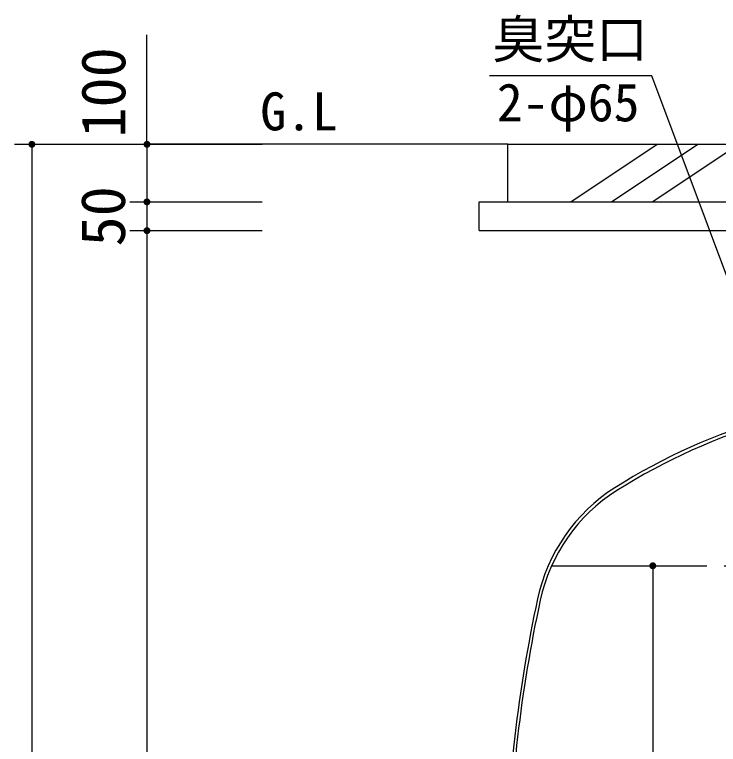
# Model space of a CAD drawing. Units: millimetres, scale not verified. Extents: x -8910 to 8910, y -6308 to 6308.
# Drawn here: x -519 to 704, y -2589 to -1321 of the extents above; entities that cross this region are included whole.
import ezdxf
from ezdxf.enums import TextEntityAlignment as Align

# ---------------------------------------------------------------- set-up
doc = ezdxf.new("R2010")
doc.units = ezdxf.units.MM
doc.header["$LTSCALE"] = 30
doc.linetypes.add('DOUBLE_CHAIN2', pattern=[12.8, 9, -1, 0.6, -0.6, 0.6, -1])
for name, color, linetype, lineweight in [('0-1_機器', 2, 'Continuous', 25), ('0-2_文字', 7, 'Continuous', 25), ('0-3_空気管', 3, 'Continuous', 25), ('0-9_製作', 5, 'Continuous', 25), ('0-C_07', 3, 'Continuous', 25)]:
    doc.layers.add(name, color=color, linetype=linetype, lineweight=lineweight)
doc.styles.add('ＭＳ ゴシック', font='')
doc.styles.get('ＭＳ ゴシック').set_extended_font_data('MS Gothic')

msp = doc.modelspace()

# ---------------------------------------------------------------- linework, layer by layer
at = {"layer": '0-1_機器'}
for p, q in [((-489.37, -1546.58), (-489.37, -3986.58)), ((-289.37, -1545.97), (338.02, -1545.97)), ((-289.37, -1546.58), (-289.37, -1646.58)), ((338.02, -1646.58), (338.02, -1546.58)), ((338.02, -1546.58), (2301.43, -1546.58)), ((447.23, -1646.58), (597.23, -1546.58)), ((517.94, -1646.58), (667.94, -1546.58)), ((588.65, -1646.58), (738.65, -1546.58)), ((-289.37, -1646.58), (-289.37, -1696.58)), ((288.02, -1696.58), (288.02, -1646.58)), ((288.02, -1646.58), (863.02, -1646.58)), ((-289.37, -1696.58), (-289.37, -3736.58)), ((288.02, -1696.58), (863.02, -1696.58))]:
    msp.add_line(p, q, dxfattribs=at)
at = {"layer": '0-2_文字', "color": 3}
for p, q in [((588.07, -1427.63), (306.11, -1427.63)), ((838.02, -2096.46), (588.07, -1427.63))]:
    msp.add_line(p, q, dxfattribs=at)
at = {"layer": '0-3_空気管', "linetype": 'DOUBLE_CHAIN2'}
msp.add_line((413.7, -2278.96), (1762.33, -2278.96), dxfattribs=at)
at = {"layer": '0-3_空気管'}
msp.add_lwpolyline([(528.62, -1504.5), (529.52, -1504.6), (530.39, -1504.68), (531.23, -1504.75), (532.06, -1504.8), (532.88, -1504.84), (533.69, -1504.88), (534.49, -1504.9), (535.27, -1504.92), (536, -1504.93), (536.69, -1504.94), (537.31, -1504.94), (537.85, -1504.95)], dxfattribs=at)
for centre, radius, start, end in [((1088.02, -3035.96), 1056, 90, 122.294), ((1088.02, -3035.96), 1050, 90, 122.294), ((688.51, -2401.23), 306, 122.5569, 167.799), ((687.33, -2401.97), 300, 122.294, 167.825), ((2837.84, -2865.97), 2505, 167.799, 178.863), ((2837.84, -2865.97), 2500, 167.825, 178.863)]:
    msp.add_arc(centre, radius, start, end, dxfattribs=at)
at = {"layer": '0-9_製作', "color": 2}
for p, q in [((-289.37, -1546.58), (-289.37, -1356.3)), ((-519.37, -1546.58), (-89.37, -1546.58)), ((-319.37, -1546.58), (-89.37, -1546.58)), ((-319.37, -1646.58), (-89.37, -1646.58)), ((-319.37, -1696.58), (-89.37, -1696.58))]:
    msp.add_line(p, q, dxfattribs=at)
at = {"layer": '0-9_製作'}
for points in [[(-495.36, -1546.21), (-489.37, -1546.58), (-495.37, -1546.58)], [(-495.37, -1546.58), (-489.37, -1546.58), (-495.32, -1547.34)], [(-495.26, -1545.46), (-489.37, -1546.58), (-495.36, -1546.21)], [(-495.32, -1547.34), (-489.37, -1546.58), (-495.18, -1548.08)], [(-495.07, -1544.73), (-489.37, -1546.58), (-495.26, -1545.46)], [(-495.18, -1548.08), (-489.37, -1546.58), (-494.95, -1548.79)], [(-495.07, -1544.73), (-489.37, -1540.58), (-489.37, -1546.58)], [(-494.8, -1544.03), (-489.37, -1540.58), (-495.07, -1544.73)], [(-494.95, -1548.79), (-489.37, -1546.58), (-494.63, -1549.47)], [(-494.43, -1543.37), (-489.37, -1540.58), (-494.8, -1544.03)], [(-494.63, -1549.47), (-489.37, -1546.58), (-494.22, -1550.11)], [(-493.99, -1542.76), (-489.37, -1540.58), (-494.43, -1543.37)], [(-494.22, -1550.11), (-489.37, -1546.58), (-493.74, -1550.69)], [(-493.47, -1542.21), (-489.37, -1540.58), (-493.99, -1542.76)], [(-493.74, -1550.69), (-489.37, -1546.58), (-493.19, -1551.21)], [(-492.89, -1541.73), (-489.37, -1540.58), (-493.47, -1542.21)], [(-493.19, -1551.21), (-489.37, -1546.58), (-489.37, -1552.58)], [(-492.26, -1541.33), (-489.37, -1540.58), (-492.89, -1541.73)], [(-491.58, -1541), (-489.37, -1540.58), (-492.26, -1541.33)], [(-490.86, -1540.77), (-489.37, -1540.58), (-491.58, -1541)], [(-490.12, -1540.63), (-489.37, -1540.58), (-490.86, -1540.77)], [(-489.37, -1540.58), (-483.37, -1546.58), (-489.37, -1546.58)], [(-489.37, -1540.58), (-483.41, -1545.83), (-483.37, -1546.58)], [(-489.37, -1540.58), (-483.56, -1545.09), (-483.41, -1545.83)], [(-489.37, -1540.58), (-483.79, -1544.37), (-483.56, -1545.09)], [(-489.37, -1540.58), (-484.11, -1543.69), (-483.79, -1544.37)], [(-489.37, -1540.58), (-484.51, -1543.06), (-484.11, -1543.69)], [(-489.37, -1540.58), (-484.99, -1542.48), (-484.51, -1543.06)], [(-489.37, -1540.58), (-485.54, -1541.96), (-484.99, -1542.48)], [(-489.37, -1540.58), (-486.15, -1541.52), (-485.54, -1541.96)], [(-488.99, -1540.59), (-486.15, -1541.52), (-489.37, -1540.58)], [(-489.37, -1546.58), (-488.62, -1552.54), (-489.37, -1552.58)], [(-489.37, -1546.58), (-487.88, -1552.39), (-488.62, -1552.54)], [(-489.37, -1546.58), (-487.16, -1552.16), (-487.88, -1552.39)], [(-489.37, -1546.58), (-486.48, -1551.84), (-487.16, -1552.16)], [(-489.37, -1546.58), (-485.84, -1551.44), (-486.48, -1551.84)], [(-489.37, -1546.58), (-485.26, -1550.96), (-485.84, -1551.44)], [(-489.37, -1546.58), (-484.74, -1550.41), (-485.26, -1550.96)], [(-489.37, -1546.58), (-484.3, -1549.8), (-484.74, -1550.41)], [(-489.37, -1546.58), (-483.94, -1549.14), (-484.3, -1549.8)], [(-489.37, -1546.58), (-483.66, -1548.44), (-483.94, -1549.14)], [(-489.37, -1546.58), (-483.47, -1547.71), (-483.66, -1548.44)], [(-483.37, -1546.58), (-483.47, -1547.71), (-489.37, -1546.58)], [(-488.99, -1540.59), (-486.81, -1541.15), (-486.15, -1541.52)], [(-488.24, -1540.69), (-486.81, -1541.15), (-488.99, -1540.59)], [(-488.24, -1540.69), (-487.51, -1540.88), (-486.81, -1541.15)], [(-483.37, -1546.58), (-483.38, -1546.96), (-483.47, -1547.71)], [(-295.36, -1546.21), (-289.37, -1546.58), (-295.37, -1546.58)], [(-295.37, -1546.58), (-289.37, -1546.58), (-295.32, -1547.34)], [(-295.26, -1545.46), (-289.37, -1546.58), (-295.36, -1546.21)], [(-295.32, -1547.34), (-289.37, -1546.58), (-295.18, -1548.08)], [(-295.26, -1545.46), (-289.37, -1540.58), (-289.37, -1546.58)], [(-295.07, -1544.73), (-289.37, -1540.58), (-295.26, -1545.46)], [(-295.18, -1548.08), (-289.37, -1546.58), (-294.95, -1548.79)], [(-294.8, -1544.03), (-289.37, -1540.58), (-295.07, -1544.73)], [(-294.95, -1548.79), (-289.37, -1546.58), (-294.63, -1549.47)], [(-294.43, -1543.37), (-289.37, -1540.58), (-294.8, -1544.03)], [(-294.63, -1549.47), (-289.37, -1546.58), (-294.22, -1550.11)], [(-293.99, -1542.76), (-289.37, -1540.58), (-294.43, -1543.37)], [(-294.22, -1550.11), (-289.37, -1546.58), (-293.74, -1550.69)], [(-293.47, -1542.21), (-289.37, -1540.58), (-293.99, -1542.76)], [(-293.74, -1550.69), (-289.37, -1546.58), (-293.19, -1551.21)], [(-292.89, -1541.73), (-289.37, -1540.58), (-293.47, -1542.21)], [(-293.19, -1551.21), (-289.37, -1546.58), (-292.58, -1551.65)], [(-292.26, -1541.33), (-289.37, -1540.58), (-292.89, -1541.73)], [(-292.58, -1551.65), (-289.37, -1546.58), (-291.92, -1552.01)], [(-291.58, -1541), (-289.37, -1540.58), (-292.26, -1541.33)], [(-291.92, -1552.01), (-289.37, -1546.58), (-289.37, -1552.58)], [(-290.86, -1540.77), (-289.37, -1540.58), (-291.58, -1541)], [(-290.12, -1540.63), (-289.37, -1540.58), (-290.86, -1540.77)], [(-289.37, -1540.58), (-283.37, -1546.58), (-289.37, -1546.58)], [(-289.37, -1540.58), (-283.41, -1545.83), (-283.37, -1546.58)], [(-289.37, -1540.58), (-283.56, -1545.09), (-283.41, -1545.83)], [(-289.37, -1540.58), (-283.79, -1544.37), (-283.56, -1545.09)], [(-289.37, -1540.58), (-284.11, -1543.69), (-283.79, -1544.37)], [(-289.37, -1540.58), (-284.51, -1543.06), (-284.11, -1543.69)], [(-289.37, -1540.58), (-284.99, -1542.48), (-284.51, -1543.06)], [(-289.37, -1540.58), (-285.54, -1541.96), (-284.99, -1542.48)], [(-289.37, -1540.58), (-286.15, -1541.52), (-285.54, -1541.96)], [(-289.37, -1540.58), (-286.81, -1541.15), (-286.15, -1541.52)], [(-289.37, -1540.58), (-287.51, -1540.88), (-286.81, -1541.15)], [(-288.99, -1540.59), (-287.51, -1540.88), (-289.37, -1540.58)], [(-289.37, -1546.58), (-288.62, -1552.54), (-289.37, -1552.58)], [(-289.37, -1546.58), (-287.88, -1552.39), (-288.62, -1552.54)], [(-289.37, -1546.58), (-287.16, -1552.16), (-287.88, -1552.39)], [(-289.37, -1546.58), (-286.48, -1551.84), (-287.16, -1552.16)], [(-289.37, -1546.58), (-285.84, -1551.44), (-286.48, -1551.84)], [(-289.37, -1546.58), (-285.26, -1550.96), (-285.84, -1551.44)], [(-289.37, -1546.58), (-284.74, -1550.41), (-285.26, -1550.96)], [(-289.37, -1546.58), (-284.3, -1549.8), (-284.74, -1550.41)], [(-289.37, -1546.58), (-283.94, -1549.14), (-284.3, -1549.8)], [(-289.37, -1546.58), (-283.66, -1548.44), (-283.94, -1549.14)], [(-289.37, -1546.58), (-283.47, -1547.71), (-283.66, -1548.44)], [(-289.37, -1546.58), (-283.38, -1546.96), (-283.47, -1547.71)], [(-283.37, -1546.58), (-283.38, -1546.96), (-289.37, -1546.58)], [(-288.99, -1540.59), (-288.24, -1540.69), (-287.51, -1540.88)], [(-493.19, -1551.21), (-489.37, -1552.58), (-492.58, -1551.65)], [(-492.58, -1551.65), (-489.74, -1552.57), (-491.92, -1552.01)], [(-492.58, -1551.65), (-489.37, -1552.58), (-489.74, -1552.57)], [(-491.92, -1552.01), (-490.49, -1552.48), (-491.22, -1552.29)], [(-491.92, -1552.01), (-489.74, -1552.57), (-490.49, -1552.48)], [(-291.92, -1552.01), (-289.37, -1552.58), (-291.22, -1552.29)], [(-291.22, -1552.29), (-289.74, -1552.57), (-290.49, -1552.48)], [(-291.22, -1552.29), (-289.37, -1552.58), (-289.74, -1552.57)], [(-295.36, -1646.21), (-289.37, -1646.58), (-295.37, -1646.58)], [(-295.37, -1646.58), (-289.37, -1646.58), (-295.32, -1647.34)], [(-295.26, -1645.46), (-289.37, -1646.58), (-295.36, -1646.21)], [(-295.32, -1647.34), (-289.37, -1646.58), (-295.18, -1648.08)], [(-295.26, -1645.46), (-289.37, -1640.58), (-289.37, -1646.58)], [(-295.07, -1644.73), (-289.37, -1640.58), (-295.26, -1645.46)], [(-295.18, -1648.08), (-289.37, -1646.58), (-294.95, -1648.79)], [(-294.8, -1644.03), (-289.37, -1640.58), (-295.07, -1644.73)], [(-294.95, -1648.79), (-289.37, -1646.58), (-294.63, -1649.47)], [(-294.43, -1643.37), (-289.37, -1640.58), (-294.8, -1644.03)], [(-294.63, -1649.47), (-289.37, -1646.58), (-294.22, -1650.11)], [(-293.99, -1642.76), (-289.37, -1640.58), (-294.43, -1643.37)], [(-294.22, -1650.11), (-289.37, -1646.58), (-293.74, -1650.69)], [(-293.47, -1642.21), (-289.37, -1640.58), (-293.99, -1642.76)], [(-293.74, -1650.69), (-289.37, -1646.58), (-293.19, -1651.21)], [(-292.89, -1641.73), (-289.37, -1640.58), (-293.47, -1642.21)], [(-293.19, -1651.21), (-289.37, -1646.58), (-292.58, -1651.65)], [(-292.26, -1641.33), (-289.37, -1640.58), (-292.89, -1641.73)], [(-292.58, -1651.65), (-289.37, -1646.58), (-291.92, -1652.01)], [(-291.58, -1641), (-289.37, -1640.58), (-292.26, -1641.33)], [(-291.92, -1652.01), (-289.37, -1646.58), (-289.37, -1652.58)], [(-290.86, -1640.77), (-289.37, -1640.58), (-291.58, -1641)], [(-290.12, -1640.63), (-289.37, -1640.58), (-290.86, -1640.77)], [(-289.37, -1640.58), (-283.37, -1646.58), (-289.37, -1646.58)], [(-289.37, -1640.58), (-283.41, -1645.83), (-283.37, -1646.58)], [(-289.37, -1640.58), (-283.56, -1645.09), (-283.41, -1645.83)], [(-289.37, -1640.58), (-283.79, -1644.37), (-283.56, -1645.09)], [(-289.37, -1640.58), (-284.11, -1643.69), (-283.79, -1644.37)], [(-289.37, -1640.58), (-284.51, -1643.06), (-284.11, -1643.69)], [(-289.37, -1640.58), (-284.99, -1642.48), (-284.51, -1643.06)], [(-289.37, -1640.58), (-285.54, -1641.96), (-284.99, -1642.48)], [(-289.37, -1640.58), (-286.15, -1641.52), (-285.54, -1641.96)], [(-289.37, -1640.58), (-286.81, -1641.15), (-286.15, -1641.52)], [(-289.37, -1640.58), (-287.51, -1640.88), (-286.81, -1641.15)], [(-288.99, -1640.59), (-287.51, -1640.88), (-289.37, -1640.58)], [(-289.37, -1646.58), (-288.62, -1652.54), (-289.37, -1652.58)], [(-289.37, -1646.58), (-287.88, -1652.39), (-288.62, -1652.54)], [(-289.37, -1646.58), (-287.16, -1652.16), (-287.88, -1652.39)], [(-289.37, -1646.58), (-286.48, -1651.84), (-287.16, -1652.16)], [(-289.37, -1646.58), (-285.84, -1651.44), (-286.48, -1651.84)], [(-289.37, -1646.58), (-285.26, -1650.96), (-285.84, -1651.44)], [(-289.37, -1646.58), (-284.74, -1650.41), (-285.26, -1650.96)], [(-289.37, -1646.58), (-284.3, -1649.8), (-284.74, -1650.41)], [(-289.37, -1646.58), (-283.94, -1649.14), (-284.3, -1649.8)], [(-289.37, -1646.58), (-283.66, -1648.44), (-283.94, -1649.14)], [(-289.37, -1646.58), (-283.47, -1647.71), (-283.66, -1648.44)], [(-289.37, -1646.58), (-283.38, -1646.96), (-283.47, -1647.71)], [(-283.37, -1646.58), (-283.38, -1646.96), (-289.37, -1646.58)], [(-288.99, -1640.59), (-288.24, -1640.69), (-287.51, -1640.88)], [(-291.92, -1652.01), (-289.37, -1652.58), (-291.22, -1652.29)], [(-291.22, -1652.29), (-289.74, -1652.57), (-290.49, -1652.48)], [(-291.22, -1652.29), (-289.37, -1652.58), (-289.74, -1652.57)], [(-295.36, -1696.21), (-289.37, -1696.58), (-295.37, -1696.58)], [(-295.37, -1696.58), (-289.37, -1696.58), (-295.32, -1697.34)], [(-295.26, -1695.46), (-289.37, -1696.58), (-295.36, -1696.21)], [(-295.32, -1697.34), (-289.37, -1696.58), (-295.18, -1698.08)], [(-295.26, -1695.46), (-289.37, -1690.58), (-289.37, -1696.58)], [(-295.07, -1694.73), (-289.37, -1690.58), (-295.26, -1695.46)], [(-295.18, -1698.08), (-289.37, -1696.58), (-294.95, -1698.79)], [(-294.8, -1694.03), (-289.37, -1690.58), (-295.07, -1694.73)], [(-294.95, -1698.79), (-289.37, -1696.58), (-294.63, -1699.47)], [(-294.43, -1693.37), (-289.37, -1690.58), (-294.8, -1694.03)], [(-294.63, -1699.47), (-289.37, -1696.58), (-294.22, -1700.11)], [(-293.99, -1692.76), (-289.37, -1690.58), (-294.43, -1693.37)], [(-294.22, -1700.11), (-289.37, -1696.58), (-293.74, -1700.69)], [(-293.47, -1692.21), (-289.37, -1690.58), (-293.99, -1692.76)], [(-293.74, -1700.69), (-289.37, -1696.58), (-293.19, -1701.21)], [(-292.89, -1691.73), (-289.37, -1690.58), (-293.47, -1692.21)], [(-293.19, -1701.21), (-289.37, -1696.58), (-292.58, -1701.65)], [(-292.26, -1691.33), (-289.37, -1690.58), (-292.89, -1691.73)], [(-292.58, -1701.65), (-289.37, -1696.58), (-291.92, -1702.01)], [(-291.58, -1691), (-289.37, -1690.58), (-292.26, -1691.33)], [(-291.92, -1702.01), (-289.37, -1696.58), (-289.37, -1702.58)], [(-290.86, -1690.77), (-289.37, -1690.58), (-291.58, -1691)], [(-290.12, -1690.63), (-289.37, -1690.58), (-290.86, -1690.77)], [(-289.37, -1690.58), (-283.37, -1696.58), (-289.37, -1696.58)], [(-289.37, -1690.58), (-283.41, -1695.83), (-283.37, -1696.58)], [(-289.37, -1690.58), (-283.56, -1695.09), (-283.41, -1695.83)], [(-289.37, -1690.58), (-283.79, -1694.37), (-283.56, -1695.09)], [(-289.37, -1690.58), (-284.11, -1693.69), (-283.79, -1694.37)], [(-289.37, -1690.58), (-284.51, -1693.06), (-284.11, -1693.69)], [(-289.37, -1690.58), (-284.99, -1692.48), (-284.51, -1693.06)], [(-289.37, -1690.58), (-285.54, -1691.96), (-284.99, -1692.48)], [(-289.37, -1690.58), (-286.15, -1691.52), (-285.54, -1691.96)], [(-289.37, -1690.58), (-286.81, -1691.15), (-286.15, -1691.52)], [(-289.37, -1690.58), (-287.51, -1690.88), (-286.81, -1691.15)], [(-288.99, -1690.59), (-287.51, -1690.88), (-289.37, -1690.58)], [(-289.37, -1696.58), (-288.62, -1702.54), (-289.37, -1702.58)], [(-289.37, -1696.58), (-287.88, -1702.39), (-288.62, -1702.54)], [(-289.37, -1696.58), (-287.16, -1702.16), (-287.88, -1702.39)], [(-289.37, -1696.58), (-286.48, -1701.84), (-287.16, -1702.16)], [(-289.37, -1696.58), (-285.84, -1701.44), (-286.48, -1701.84)], [(-289.37, -1696.58), (-285.26, -1700.96), (-285.84, -1701.44)], [(-289.37, -1696.58), (-284.74, -1700.41), (-285.26, -1700.96)], [(-289.37, -1696.58), (-284.3, -1699.8), (-284.74, -1700.41)], [(-289.37, -1696.58), (-283.94, -1699.14), (-284.3, -1699.8)], [(-289.37, -1696.58), (-283.66, -1698.44), (-283.94, -1699.14)], [(-289.37, -1696.58), (-283.47, -1697.71), (-283.66, -1698.44)], [(-289.37, -1696.58), (-283.38, -1696.96), (-283.47, -1697.71)], [(-283.37, -1696.58), (-283.38, -1696.96), (-289.37, -1696.58)], [(-288.99, -1690.59), (-288.24, -1690.69), (-287.51, -1690.88)], [(-291.92, -1702.01), (-289.37, -1702.58), (-291.22, -1702.29)], [(-291.22, -1702.29), (-289.74, -1702.57), (-290.49, -1702.48)], [(-291.22, -1702.29), (-289.37, -1702.58), (-289.74, -1702.57)]]:
    msp.add_solid(points, dxfattribs=at)
at = {"layer": '0-C_07', "color": 2}
for p, q in [((559.68, -2278.96), (679.34, -2278.96)), ((589.68, -2278.96), (589.68, -3728.96))]:
    msp.add_line(p, q, dxfattribs=at)
at = {"layer": '0-C_07', "color": 5}
for points in [[(583.68, -2278.96), (589.68, -2272.96), (589.68, -2278.96)], [(583.69, -2278.59), (589.68, -2272.96), (583.68, -2278.96)], [(583.87, -2280.46), (583.68, -2278.96), (589.68, -2278.96)], [(583.73, -2279.72), (583.68, -2278.96), (583.87, -2280.46)], [(583.79, -2277.84), (589.68, -2272.96), (583.69, -2278.59)], [(583.98, -2277.11), (589.68, -2272.96), (583.79, -2277.84)], [(583.87, -2280.46), (589.68, -2278.96), (584.1, -2281.17)], [(584.25, -2276.41), (589.68, -2272.96), (583.98, -2277.11)], [(584.1, -2281.17), (589.68, -2278.96), (584.43, -2281.86)], [(584.62, -2275.75), (589.68, -2272.96), (584.25, -2276.41)], [(584.43, -2281.86), (589.68, -2278.96), (584.83, -2282.49)], [(585.06, -2275.14), (589.68, -2272.96), (584.62, -2275.75)], [(584.83, -2282.49), (589.68, -2278.96), (585.31, -2283.07)], [(585.58, -2274.59), (589.68, -2272.96), (585.06, -2275.14)], [(585.31, -2283.07), (589.68, -2278.96), (585.86, -2283.59)], [(586.16, -2274.11), (589.68, -2272.96), (585.58, -2274.59)], [(585.86, -2283.59), (589.68, -2278.96), (586.47, -2284.03)], [(586.79, -2273.71), (589.68, -2272.96), (586.16, -2274.11)], [(586.47, -2284.03), (589.68, -2278.96), (587.13, -2284.39)], [(586.79, -2273.71), (588.93, -2273.01), (589.68, -2272.96)], [(587.47, -2273.39), (588.93, -2273.01), (586.79, -2273.71)], [(587.13, -2284.39), (589.68, -2278.96), (587.83, -2284.67)], [(587.47, -2273.39), (588.19, -2273.15), (588.93, -2273.01)], [(587.83, -2284.67), (589.68, -2278.96), (588.56, -2284.86)], [(588.56, -2284.86), (589.68, -2278.96), (589.31, -2284.95)], [(589.31, -2284.95), (589.68, -2278.96), (589.68, -2284.96)], [(589.68, -2272.96), (595.26, -2276.76), (589.68, -2278.96)], [(589.68, -2272.96), (594.94, -2276.07), (595.26, -2276.76)], [(589.68, -2272.96), (594.54, -2275.44), (594.94, -2276.07)], [(589.68, -2272.96), (594.06, -2274.86), (594.54, -2275.44)], [(589.68, -2272.96), (593.51, -2274.34), (594.06, -2274.86)], [(589.68, -2272.96), (592.9, -2273.9), (593.51, -2274.34)], [(589.68, -2272.96), (592.24, -2273.54), (592.9, -2273.9)], [(589.68, -2272.96), (591.54, -2273.26), (592.24, -2273.54)], [(589.68, -2272.96), (590.81, -2273.07), (591.54, -2273.26)], [(589.68, -2272.96), (590.06, -2272.98), (590.81, -2273.07)], [(589.68, -2278.96), (595.26, -2276.76), (595.49, -2277.47)], [(589.68, -2278.96), (595.49, -2277.47), (595.64, -2278.21)], [(589.68, -2278.96), (595.64, -2278.21), (595.68, -2278.96)], [(589.68, -2278.96), (593.21, -2283.82), (589.68, -2284.96)], [(589.68, -2278.96), (593.79, -2283.34), (593.21, -2283.82)], [(589.68, -2278.96), (594.31, -2282.79), (593.79, -2283.34)], [(589.68, -2278.96), (594.75, -2282.18), (594.31, -2282.79)], [(589.68, -2278.96), (595.11, -2281.52), (594.75, -2282.18)], [(589.68, -2278.96), (595.39, -2280.82), (595.11, -2281.52)], [(589.68, -2278.96), (595.58, -2280.09), (595.39, -2280.82)], [(589.68, -2278.96), (595.67, -2279.34), (595.58, -2280.09)], [(589.68, -2278.96), (595.68, -2278.96), (595.67, -2279.34)], [(589.68, -2284.96), (593.21, -2283.82), (592.57, -2284.22)], [(589.68, -2284.96), (592.57, -2284.22), (590.43, -2284.92)], [(590.43, -2284.92), (592.57, -2284.22), (591.89, -2284.54)], [(590.43, -2284.92), (591.89, -2284.54), (591.18, -2284.78)]]:
    msp.add_solid(points, dxfattribs=at)

# ---------------------------------------------------------------- texts
at = {"layer": '0-1_機器', "color": 4, "style": 'ＭＳ ゴシック'}
for s, p in [('100', (-303.81, -1534.95)), ('50', (-304.37, -1724.08))]:
    msp.add_text(s, height=76.98, rotation=90, dxfattribs=at).set_placement(p, align=Align.BOTTOM_LEFT)
at = {"layer": '0-2_文字', "color": 4, "style": 'ＭＳ ゴシック'}
for s, p in [('臭突口', (311.11, -1416.63)), ('2-φ65', (318.7, -1526.42))]:
    msp.add_text(s, height=65.98, dxfattribs=at).set_placement(p, align=Align.BOTTOM_LEFT)
at = {"layer": '0-3_空気管', "color": 4, "style": 'ＭＳ ゴシック'}
msp.add_text('G.L', height=65.98, dxfattribs=at).set_placement((-92.45, -1542.11), align=Align.BOTTOM_LEFT)

doc.saveas('drawing.dxf')
